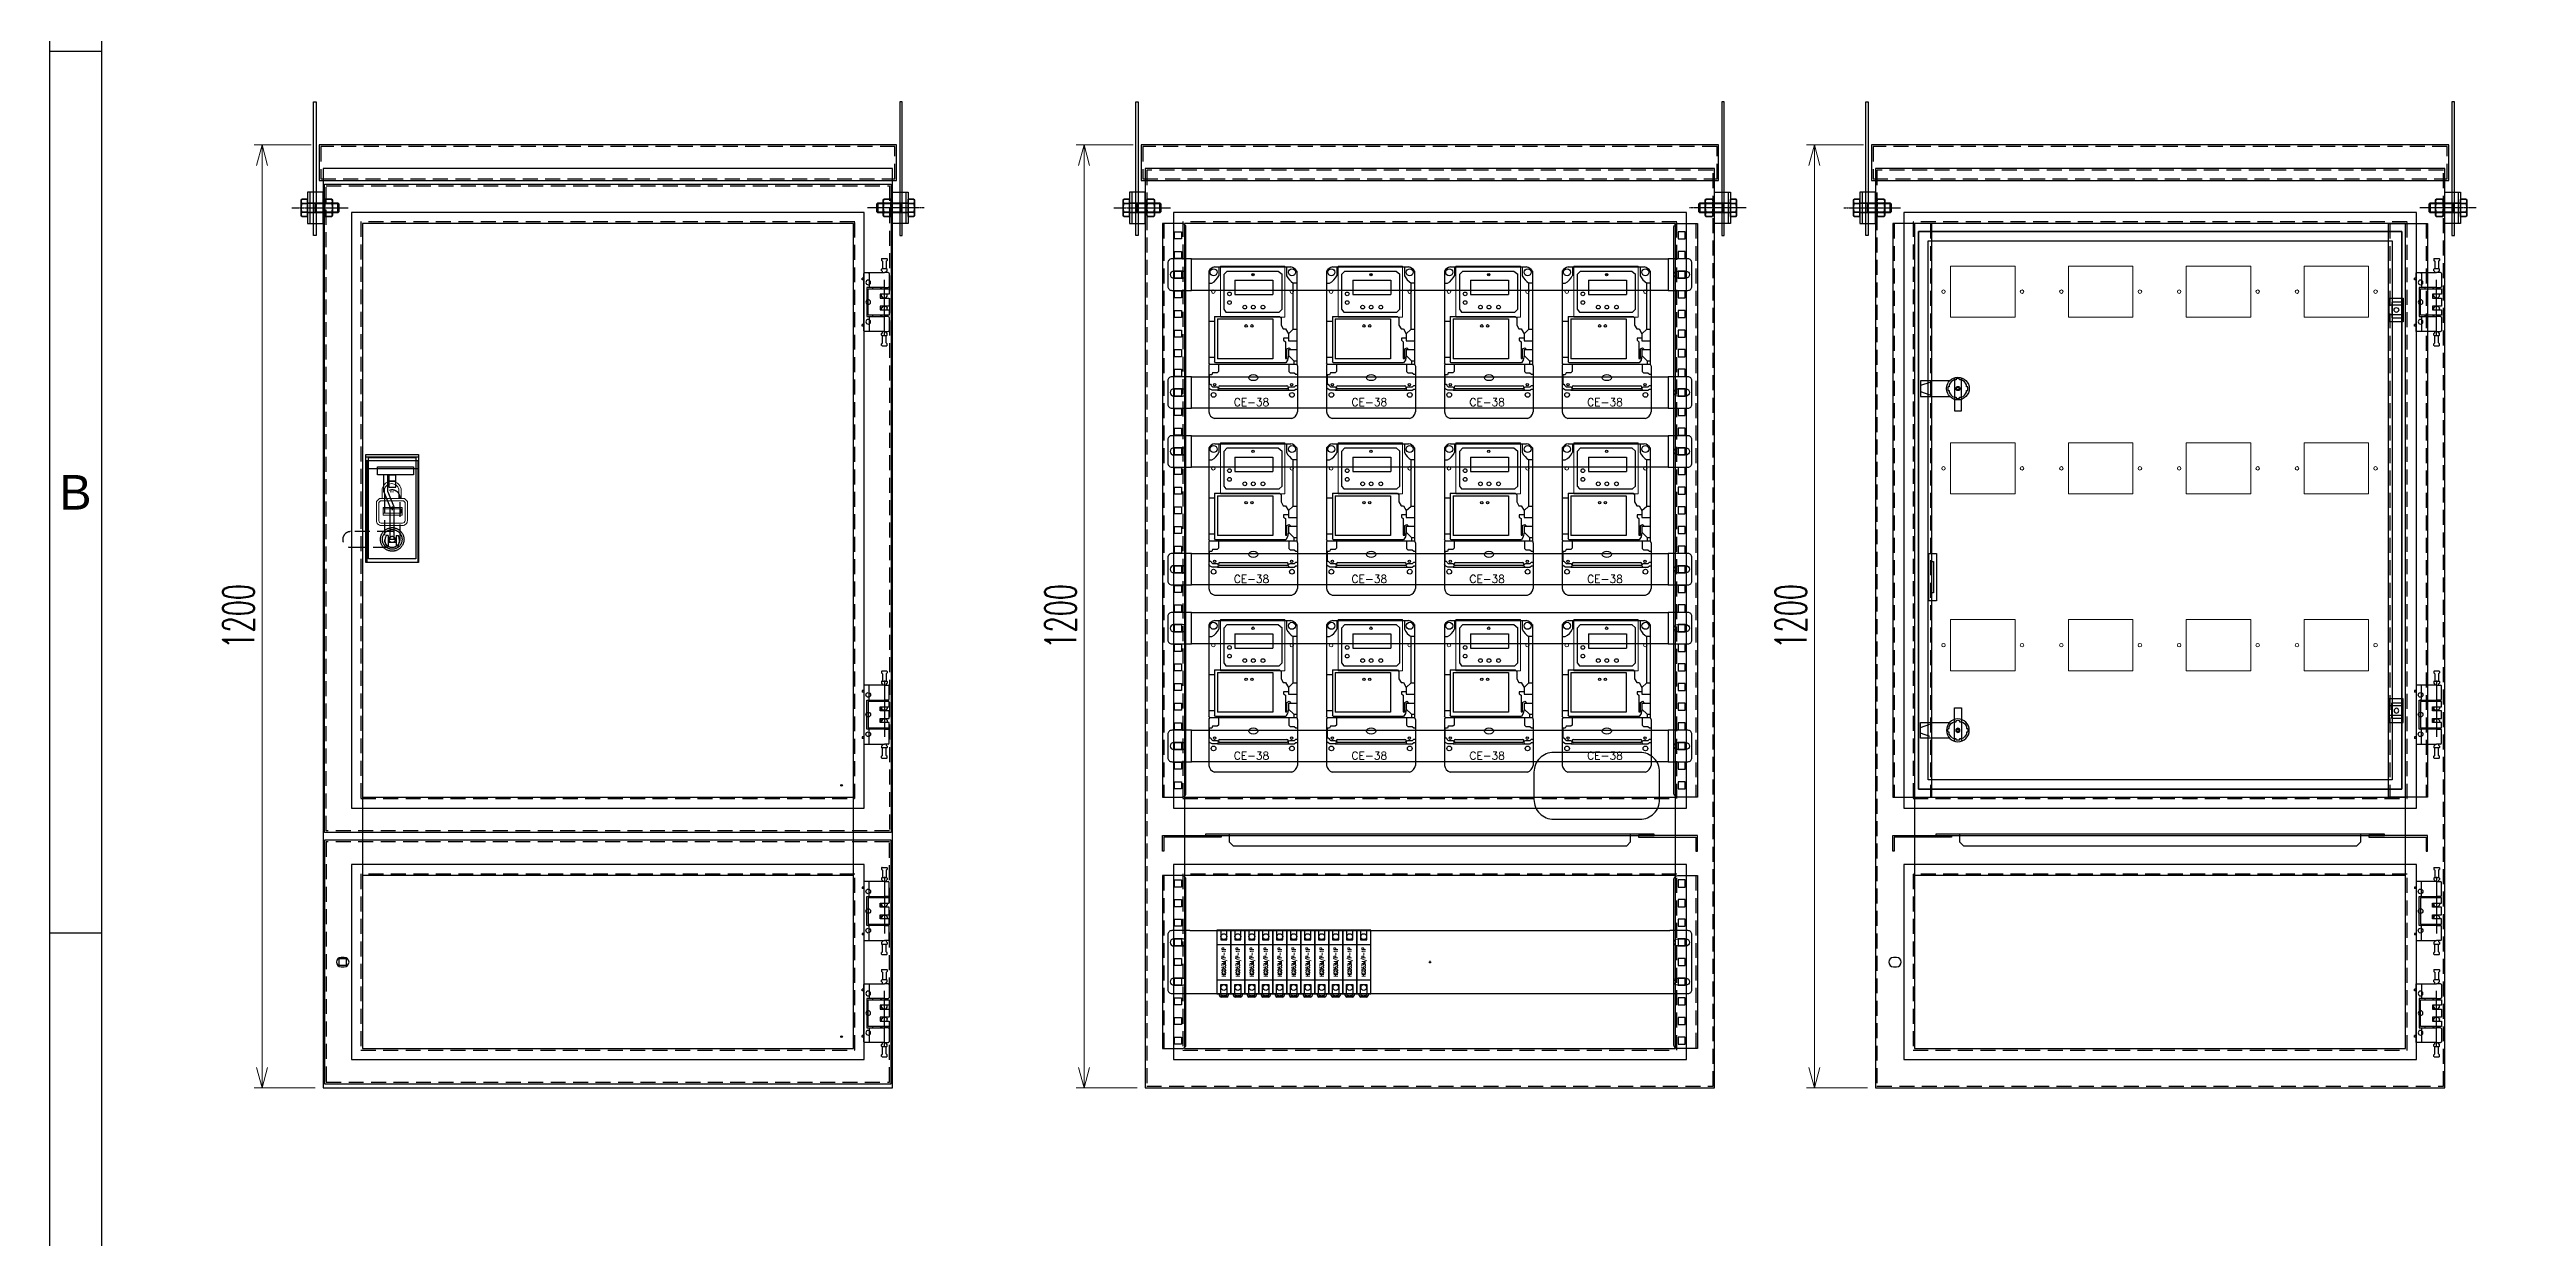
# Model space of a CAD drawing. Header units: millimetres. Extents: x -33730 to 17150, y -76829 to -27437.
# Drawn here: x -7204 to -4051, y -60881 to -59369 of the extents above; entities that cross this region are included whole.
import ezdxf
from ezdxf.enums import TextEntityAlignment as Align

# ---------------------------------------------------------------- set-up
doc = ezdxf.new("R2010")
doc.units = ezdxf.units.MM
doc.header["$LTSCALE"] = 3
for name, pattern in [('ACAD_ISO03W100', [30, 12, -18]), ('ACAD_ISO04W100', [30, 24, -3, 0, -3]), ('AXES2', [1.125, 0.75, -0.125, 0.125, -0.125]), ('HIDDEN', [9.525, 6.35, -3.175])]:
    doc.linetypes.add(name, pattern=pattern)
for name, color, linetype in [('@.HIDDEN', 8, 'HIDDEN'), ('@.TEXT', 7, 'Continuous'), ('@.VISIBLE', 7, 'Continuous'), ('AXE', 80, 'AXES2'), ('centerline', 6, 'ACAD_ISO04W100'), ('dim', 7, 'Continuous'), ('EQUIPMENT', 4, 'Continuous'), ('equipments', 2, 'Continuous')]:
    doc.layers.add(name, color=color, linetype=linetype)
for name, color, linetype, lineweight in [('BORDER', 7, 'Continuous', 15), ('FIN', 8, 'Continuous', 18), ('FORT', 2, 'Continuous', 35), ('Text', 7, 'Continuous', 13)]:
    doc.layers.add(name, color=color, linetype=linetype, lineweight=lineweight)
doc.styles.add('Ann_w01', font='romans.shx', dxfattribs={"width": 0.6, "bigfont": 'chineset.shx'})
doc.styles.add('Arial', font='arial.ttf')
doc.styles.add('BV CHI TIET', font='romans.shx', dxfattribs={"height": 10})
doc.dimstyles.new('Dim 01_SC20', dxfattribs={"dimscale": 20, "dimtxt": 2, "dimasz": 1.3, "dimexe": 0.5, "dimexo": 0.5, "dimgap": 0.5, "dimtad": 1, "dimdec": 1, "dimzin": 12, "dimdsep": 46, "dimtxsty": 'Ann_w01', "dimblk": 'OPEN30', "dimcen": 1.5, "dimclrd": 6, "dimclre": 6, "dimclrt": 3, "dimadec": 1, "dimazin": 3, "dimtm": 1e-09, "dimtfac": 1, "dimtdec": 1, "dimtix": 1, "dimtmove": 0, "dimatfit": 3, "dimldrblk": 'OPEN30', "dimfxl": 1, "dimtolj": 1, "dimlwd": 0, "dimlwe": 0, "dimarcsym": 0})

# ---------------------------------------------------------------- blocks, each defined once
blk = doc.blocks.new('HL011-1 Front')
at = {"layer": 'centerline'}
blk.add_line((20.5, 43.5), (20.5, -43.5), dxfattribs=at)
at = {"layer": 'EQUIPMENT'}
for p, q in [((-5.7, 36.5), (-5.7, -36.5)), ((1.5, 37.5), (-4.7, 37.5)), ((1, 19.5), (1, 36.5)), ((20.5, 37.5), (1.5, 37.5)), ((17, 42), (17, 40)), ((17.5, 42.5), (23.5, 42.5)), ((18, 39), (18, 37.5)), ((20.5, 37.5), (25.5, 37.5)), ((23, 39), (23, 37.5)), ((24, 42), (24, 40)), ((26.5, 19.5), (26.5, 36.5)), ((-7.7, 30.5), (-7.7, 28.5)), ((-5.7, 30.5), (-7.7, 30.5)), ((-5.7, 28.5), (-7.7, 28.5)), ((-1.9, -18.5), (-1.9, 18.5)), ((-1.9, 18.5), (0.4, 18.5)), ((0.4, 18.5), (20.5, 18.5)), ((5.6, 16.8), (5.6, 18.5)), ((15.9, 18.5), (15.9, 16.8)), ((15.9, 10), (15.9, 5)), ((17.5, 16.8), (17, 18.5)), ((17, 10), (17, 7.7)), ((18.4, 5.7), (17.1, 7.4)), ((22.2, 5.5), (18.8, 5.5)), ((25.5, 18.5), (20.5, 18.5)), ((22.6, 5.7), (23.9, 7.4)), ((23.5, 16.8), (24, 18.5)), ((24, 10), (24, 7.7)), ((-7.7, -28.5), (-7.7, -30.5)), ((-5.7, -28.5), (-7.7, -28.5)), ((-5.7, -30.5), (-7.7, -30.5)), ((0.4, -18.5), (-1.9, -18.5)), ((20.5, -18.5), (0.4, -18.5)), ((1, -36.5), (1, -19.5)), ((5.6, -18.5), (5.6, -16.8)), ((15.9, -5), (15.9, -10)), ((15.9, -16.8), (15.9, -18.5)), ((17, -7.7), (17, -10)), ((17.5, -16.8), (17, -18.5)), ((18.4, -5.7), (17.1, -7.4)), ((18.8, -5.5), (22.2, -5.5)), ((20.5, -18.5), (25.5, -18.5)), ((22.6, -5.7), (23.9, -7.4)), ((23.5, -16.8), (24, -18.5)), ((24, -7.7), (24, -10)), ((26.5, -36.5), (26.5, -19.5)), ((-4.7, -37.5), (1.5, -37.5)), ((1.5, -37.5), (20.5, -37.5)), ((17, -40), (17, -42)), ((23.5, -42.5), (17.5, -42.5)), ((18, -37.5), (18, -39)), ((25.5, -37.5), (20.5, -37.5)), ((23, -37.5), (23, -39)), ((24, -40), (24, -42))]:
    blk.add_line(p, q, dxfattribs=at)
at = {"layer": 'EQUIPMENT', "color": 8}
for p, q in [((17, 55), (17, 53)), ((17.5, 55.5), (23.5, 55.5)), ((18, 52), (18, 42.5)), ((23, 52), (23, 42.5)), ((24, 55), (24, 53)), ((17, -55), (17, -53)), ((17.5, -55.5), (23.5, -55.5)), ((18, -52), (18, -42.5)), ((23, -52), (23, -42.5)), ((24, -55), (24, -53))]:
    blk.add_line(p, q, dxfattribs=at)
blk.add_lwpolyline([(26.5, 5), (15.2, 5), (15.2, 10), (26.5, 10), (26.5, 16.8), (-0.2, 16.8), (-0.2, -16.8), (26.5, -16.8), (26.5, -10), (15.2, -10), (15.2, -5), (26.5, -5)], close=True, dxfattribs=at)
for centre in [(0, 25), (0, 0), (0, -25)]:
    blk.add_circle(centre, 3, dxfattribs=at)
at = {"layer": 'EQUIPMENT'}
for centre, radius, start, end in [((-4.7, 36.5), 1, 90, 180), ((17.5, 42), 0.5, 90, 180), ((17.5, 40), 0.5, 180, 270), ((17.5, 39), 0.5, 0, 90), ((23.5, 39), 0.5, 90, 180), ((23.5, 42), 0.5, 0, 90), ((23.5, 40), 0.5, 270, 0), ((25.5, 36.5), 1, 0, 90), ((17.5, 7.7), 0.5, 180, 216.8699), ((18.8, 6), 0.5, 216.8699, 270), ((22.2, 6), 0.5, 270, 323.1301), ((23.5, 7.7), 0.5, 323.1301, 0), ((25.5, 19.5), 1, 270, 0), ((17.5, -7.7), 0.5, 143.1301, 180), ((18.8, -6), 0.5, 90, 143.1301), ((22.2, -6), 0.5, 36.8699, 90), ((23.5, -7.7), 0.5, 0, 36.8699), ((25.5, -19.5), 1, 0, 90), ((-4.7, -36.5), 1, 180, 270), ((17.5, -40), 0.5, 90, 180), ((17.5, -42), 0.5, 180, 270), ((17.5, -39), 0.5, 270, 0), ((23.5, -39), 0.5, 180, 270), ((23.5, -40), 0.5, 0, 90), ((23.5, -42), 0.5, 270, 0), ((25.5, -36.5), 1, 270, 0)]:
    blk.add_arc(centre, radius, start, end, dxfattribs=at)
at = {"layer": 'EQUIPMENT', "color": 8}
for centre, start, end in [((17.5, 55), 90, 180), ((17.5, 53), 180, 270), ((17.5, 52), 0, 90), ((23.5, 52), 90, 180), ((23.5, 55), 0, 90), ((23.5, 53), 270, 0), ((17.5, -53), 90, 180), ((17.5, -55), 180, 270), ((17.5, -52), 270, 0), ((23.5, -52), 180, 270), ((23.5, -53), 0, 90), ((23.5, -55), 270, 0)]:
    blk.add_arc(centre, 0.5, start, end, dxfattribs=at)
at = {"layer": 'EQUIPMENT'}
for centre, start_param, end_param in [((1.5, 36.5), 3.141593, 4.712389), ((0.4, 19.5), 0, 1.570796), ((0.4, -19.5), 1.570796, 3.141593), ((1.5, -36.5), 4.712389, 6.283185)]:
    blk.add_ellipse(centre, major_axis=(0, -1), ratio=0.57735, start_param=start_param, end_param=end_param, dxfattribs=at)
blk = doc.blocks.new('khoa')
at = {"layer": 'BORDER', "color": 0, "linetype": 'Continuous'}
blk.add_lwpolyline([(1124505.4, 153100.2), (1124505.4, 153112.7, 0.787743), (1124481.3, 153112.7), (1124481.3, 153100.2)], format="xyb", dxfattribs=at)
at = {"layer": 'BORDER'}
blk.add_lwpolyline([(1124484.2, 153100.2), (1124484.2, 153112, -0.787743), (1124502.4, 153112), (1124502.4, 153100.2)], format="xyb", dxfattribs=at)
at = {"layer": 'BORDER', "color": 0, "linetype": 'Continuous'}
for points in [[(1124474.1, 153071.9, 0.414214), (1124480.1, 153065.9), (1124507.4, 153065.9, 0.414214), (1124513.4, 153071.9), (1124513.4, 153096.4), (1124509.7, 153100.2), (1124477.8, 153100.2), (1124474.1, 153096.4)], [(1124477.1, 153071.9, 0.414214), (1124480.1, 153068.9), (1124507.4, 153068.9, 0.414214), (1124510.4, 153071.9), (1124510.4, 153095.2), (1124508.4, 153097.2), (1124479.1, 153097.2), (1124477.1, 153095.2)]]:
    blk.add_lwpolyline(points, format="xyb", close=True, dxfattribs=at)
for points in [[(1124482.7, 153088.7), (1124506.8, 153088.7), (1124506.8, 153078.8), (1124482.7, 153078.8), (1124482.7, 153088.7)], [(1124482.7, 153087.2), (1124505.4, 153087.2), (1124505.4, 153081.6), (1124482.7, 153081.6), (1124482.7, 153087.2)], [(1124491.6, 153108.5), (1124493, 153108.5)], [(1124494.4, 153108.5), (1124495.9, 153108.5)]]:
    blk.add_lwpolyline(points, dxfattribs=at)
blk = doc.blocks.new('A$C05342c2d')
at = {"color": 3, "ltscale": 20}
for p, q in [((29.5, 0), (29.5, 137.5)), ((29.5, 137.5), (96.5, 137.5)), ((29.5, 134.5), (96.5, 134.5)), ((29.5, 129.5), (96.5, 129.5)), ((29.5, 129.5), (30.5, 129.5)), ((30.5, 129.5), (30.5, 119.5)), ((95.5, 129.5), (95.5, 119.5)), ((96.5, 137.5), (96.5, 0)), ((30.5, 119.5), (95.5, 119.5)), ((30.5, 119.5), (30.5, 0)), ((44.3, 111.4), (44.3, 121.4)), ((44.3, 121.4), (90.2, 121.4)), ((90.2, 111.4), (44.3, 111.4)), ((52.4, 89.7), (52.4, 111.4)), ((57.4, 89.7), (57.4, 111.4)), ((58.5, 110.8), (58.5, 95.8)), ((67.5, 110.8), (58.5, 110.8)), ((58.5, 103.2), (67.5, 103.2)), ((58.5, 95.8), (67.5, 95.8)), ((66.5, 103.2), (59.5, 103.2)), ((67.5, 95.8), (67.5, 110.8)), ((90.2, 121.4), (90.2, 111.4)), ((95.5, 119.5), (95.5, 0)), ((29.5, 69.8), (29.5, 68.8)), ((52.4, 89.7), (60.6, 69.7)), ((57.4, 89.7), (65.6, 69.7)), ((60.6, 29.7), (60.6, 69.7)), ((65.6, 29.7), (65.6, 69.7)), ((58, 34.2), (55.1, 34.2)), ((58, 34.2), (58, 21.2)), ((68, 34.2), (68, 21.2)), ((68, 34.2), (70.9, 34.2)), ((96.5, 0), (29.5, 0)), ((58, 21.2), (55.1, 21.2)), ((58, 29.7), (68, 29.7)), ((58, 25.7), (68, 25.7)), ((68, 21.2), (70.9, 21.2))]:
    blk.add_line(p, q, dxfattribs=at)
at = {"color": 1}
for p, q in [((60.5, 68.8), (65.5, 68.8)), ((63, 71.3), (63, 66.3))]:
    blk.add_line(p, q, dxfattribs=at)
blk.add_lwpolyline([(33, 133.3), (93, 133.3), (93, 4.3), (33, 4.3)], close=True, dxfattribs=at)
at = {"color": 3, "linetype": 'ACAD_ISO03W100', "ltscale": 20}
for radius in [15, 12.5, 4]:
    blk.add_circle((63, 29.2), radius, dxfattribs=at)
at = {"color": 3, "ltscale": 20}
for centre, start, end in [((70.6, 27.7), 157.2831, 202.7169), ((55.4, 27.7), 337.2831, 22.7169)]:
    blk.add_arc(centre, 16.8, start, end, dxfattribs=at)
at = {"layer": '@.VISIBLE', "linetype": 'HIDDEN'}
for points in [[(73, 29.2), (73, 82.2, 1), (53, 82.2), (53, 29.2, 1)], [(63, 39.2), (10, 39.2, 1), (10, 19.2), (63, 19.2, 1)]]:
    blk.add_lwpolyline(points, format="xyb", close=True, dxfattribs=at)
at = {"color": 3}
blk.add_blockref('khoa', (-1124431.1, -153018.9), dxfattribs=at)
blk = doc.blocks.new('_Open30')
at = {"color": 0, "linetype": 'ByBlock', "lineweight": -2}
for p, q in [((-1, 0.27), (0, 0)), ((0, 0), (-1, -0.27)), ((0, 0), (-1, 0))]:
    blk.add_line(p, q, dxfattribs=at)
blk = doc.blocks.new('*D1550')
at = {"layer": '@.VISIBLE', "color": 6, "lineweight": 0, "transparency": 16777216}
for p, q in [((-6870.8, -59490.9), (-6943.5, -59490.9)), ((-6933.5, -60664.9), (-6933.5, -59516.9)), ((-6865.8, -60690.9), (-6943.5, -60690.9))]:
    blk.add_line(p, q, dxfattribs=at)
at = {"layer": 'Defpoints', "color": 0, "transparency": 16777216}
for p in [(-6933.5, -59490.9), (-6860.8, -59490.9), (-6855.8, -60690.9)]:
    blk.add_point(p, dxfattribs=at)
at = {"layer": '@.VISIBLE', "color": 6, "lineweight": 0, "transparency": 16777216, "xscale": 26, "yscale": 26, "zscale": 26}
for p, rotation in [((-6933.5, -59490.9), 90), ((-6933.5, -60690.9), 270)]:
    blk.add_blockref('_Open30', p, dxfattribs=dict(at, rotation=rotation))
at = {"layer": '@.VISIBLE', "color": 3, "transparency": 16777216, "insert": (-6963.5, -60090.9), "char_height": 40, "attachment_point": 5, "rotation": 90, "style": 'Ann_w01'}
blk.add_mtext('\\A1;1200', dxfattribs=at)
blk = doc.blocks.new('*D1549')
at = {"layer": '@.VISIBLE', "color": 6, "lineweight": 0, "transparency": 16777216}
for p, q in [((-4894.7, -59490.9), (-4967.4, -59490.9)), ((-4957.4, -60664.9), (-4957.4, -59516.9)), ((-4889.7, -60690.9), (-4967.4, -60690.9))]:
    blk.add_line(p, q, dxfattribs=at)
at = {"layer": 'Defpoints', "color": 0, "transparency": 16777216}
for p in [(-4957.4, -59490.9), (-4884.7, -59490.9), (-4879.7, -60690.9)]:
    blk.add_point(p, dxfattribs=at)
at = {"layer": '@.VISIBLE', "color": 6, "lineweight": 0, "transparency": 16777216, "xscale": 26, "yscale": 26, "zscale": 26}
for p, rotation in [((-4957.4, -59490.9), 90), ((-4957.4, -60690.9), 270)]:
    blk.add_blockref('_Open30', p, dxfattribs=dict(at, rotation=rotation))
at = {"layer": '@.VISIBLE', "color": 3, "transparency": 16777216, "insert": (-4987.4, -60090.9), "char_height": 40, "attachment_point": 5, "rotation": 90, "style": 'Ann_w01'}
blk.add_mtext('\\A1;1200', dxfattribs=at)
blk = doc.blocks.new('HL003-2 Front')
at = {"layer": 'EQUIPMENT'}
for p, q in [((6.8, 6), (-9.2, 6)), ((6.8, -15), (6.8, 15)), ((6.8, -6), (-9.2, -6))]:
    blk.add_line(p, q, dxfattribs=at)
blk.add_lwpolyline([(-9.2, 15), (8.8, 15), (8.8, -15), (-9.2, -15)], close=True, dxfattribs=at)
at = {"layer": 'EQUIPMENT', "color": 8}
blk.add_lwpolyline([(6.8, 9.8), (-5.7, 9.8), (-5.7, -9.8), (6.8, -9.8)], dxfattribs=at)
at = {"layer": 'EQUIPMENT'}
blk.add_circle((0, 0), 3, dxfattribs=at)
blk = doc.blocks.new('*D1544')
at = {"layer": '@.VISIBLE', "color": 6, "lineweight": 0, "transparency": 16777216}
for p, q in [((-5824.4, -59490.9), (-5897, -59490.9)), ((-5887, -60664.9), (-5887, -59516.9)), ((-5819.4, -60690.9), (-5897, -60690.9))]:
    blk.add_line(p, q, dxfattribs=at)
at = {"layer": 'Defpoints', "color": 0, "transparency": 16777216}
for p in [(-5887, -59490.9), (-5814.4, -59490.9), (-5809.4, -60690.9)]:
    blk.add_point(p, dxfattribs=at)
at = {"layer": '@.VISIBLE', "color": 6, "lineweight": 0, "transparency": 16777216, "xscale": 26, "yscale": 26, "zscale": 26}
for p, rotation in [((-5887, -59490.9), 90), ((-5887, -60690.9), 270)]:
    blk.add_blockref('_Open30', p, dxfattribs=dict(at, rotation=rotation))
at = {"layer": '@.VISIBLE', "color": 3, "transparency": 16777216, "insert": (-5917, -60090.9), "char_height": 40, "attachment_point": 5, "rotation": 90, "style": 'Ann_w01'}
blk.add_mtext('\\A1;1200', dxfattribs=at)
blk = doc.blocks.new('*U1527')
at = {"layer": '@.VISIBLE', "color": 151}
blk.add_lwpolyline([(-4.5, 4.5), (4.5, 4.5), (4.5, -4.5), (-4.5, -4.5)], close=True, dxfattribs=at)
blk = doc.blocks.new('*U1526')
at = {"layer": '@.VISIBLE', "color": 0, "linetype": 'ByBlock', "lineweight": -2}
for p in [(0, 200), (0, 175), (0, 150), (0, 125), (0, 100), (0, 75), (0, 50), (0, 25), (0, 0)]:
    blk.add_blockref('*U1527', p, dxfattribs=at)
blk = doc.blocks.new('*U1529')
at = {"layer": '@.VISIBLE', "color": 151}
blk.add_lwpolyline([(-4.5, 4.5), (4.5, 4.5), (4.5, -4.5), (-4.5, -4.5)], close=True, dxfattribs=at)
blk = doc.blocks.new('*U1528')
at = {"layer": '@.VISIBLE', "color": 0, "linetype": 'ByBlock', "lineweight": -2}
for p in [(0, 700), (0, 675), (0, 650), (0, 625), (0, 600), (0, 575), (0, 550), (0, 525), (0, 500), (0, 475), (0, 450), (0, 425), (0, 400), (0, 375), (0, 350), (0, 325), (0, 300), (0, 275), (0, 250), (0, 225), (0, 200), (0, 175), (0, 150), (0, 125), (0, 100), (0, 75), (0, 50), (0, 25), (0, 0)]:
    blk.add_blockref('*U1529', p, dxfattribs=at)
blk = doc.blocks.new('*U1531')
at = {"layer": '@.VISIBLE', "color": 151}
blk.add_lwpolyline([(-4.5, 4.5), (4.5, 4.5), (4.5, -4.5), (-4.5, -4.5)], close=True, dxfattribs=at)
blk = doc.blocks.new('*U1530')
at = {"layer": '@.VISIBLE', "color": 0, "linetype": 'ByBlock', "lineweight": -2}
for p in [(0, 700), (0, 675), (0, 650), (0, 625), (0, 600), (0, 575), (0, 550), (0, 525), (0, 500), (0, 475), (0, 450), (0, 425), (0, 400), (0, 375), (0, 350), (0, 325), (0, 300), (0, 275), (0, 250), (0, 225), (0, 200), (0, 175), (0, 150), (0, 125), (0, 100), (0, 75), (0, 50), (0, 25), (0, 0)]:
    blk.add_blockref('*U1531', p, dxfattribs=at)
blk = doc.blocks.new('*U1533')
at = {"layer": '@.VISIBLE', "color": 151}
blk.add_lwpolyline([(-4.5, 4.5), (4.5, 4.5), (4.5, -4.5), (-4.5, -4.5)], close=True, dxfattribs=at)
blk = doc.blocks.new('*U1532')
at = {"layer": '@.VISIBLE', "color": 0, "linetype": 'ByBlock', "lineweight": -2}
for p in [(0, 200), (0, 175), (0, 150), (0, 125), (0, 100), (0, 75), (0, 50), (0, 25), (0, 0)]:
    blk.add_blockref('*U1533', p, dxfattribs=at)
blk = doc.blocks.new('MS406')
at = {"layer": 'EQUIPMENT'}
for points in [[(-10.5, 10), (-47.5, 10), (-47.5, -10), (-10.5, -10)], [(-35.5, 7.8), (-47.5, 3.7)], [(-4.5, 13.8), (-4.5, -28.5), (4.5, -28.5), (4.5, 13.8)], [(-0.8, 2.5), (-0.8, 0.8), (-2.5, 0.8)], [(0.8, 2.5), (0.8, 0.8), (2.5, 0.8)], [(-47.5, -3.7), (-35.5, -7.8)], [(-0.8, -2.5), (-0.8, -0.8), (-2.5, -0.8)], [(0.8, -2.5), (0.8, -0.8), (2.5, -0.8)]]:
    blk.add_lwpolyline(points, dxfattribs=at)
at = {"layer": 'EQUIPMENT', "color": 8}
blk.add_lwpolyline([(-11, 4.8), (-11, 2.2), (-12.5, 2.2, 0.088933), (-12.5, -2.3), (-11, -2.3), (-11, -4.8, 0.189345), (-4.8, -11), (-2.3, -11), (-2.3, -12.5, 0.088933), (2.2, -12.5), (2.2, -11), (4.8, -11, 0.189345), (11, -4.8), (11, -2.3), (12.5, -2.3, 0.088933), (12.5, 2.2), (11, 2.2), (11, 4.8, 0.189345), (4.8, 11), (2.2, 11), (2.2, 12.5, 0.088933), (-2.3, 12.5), (-2.3, 11), (-4.8, 11, 0.189345)], format="xyb", close=True, dxfattribs=at)
at = {"layer": 'EQUIPMENT'}
for radius in [14.5, 2.67]:
    blk.add_circle((0, 0), radius, dxfattribs=at)
blk = doc.blocks.new('H12-040')
at = {"layer": 'AXE'}
blk.add_line((0, 20), (0, -52.1), dxfattribs=at)
at = {"layer": 'FIN'}
for p, q in [((-4.9, -10), (-4.9, -40)), ((5, -10), (5, -40))]:
    blk.add_line(p, q, dxfattribs=at)
at = {"layer": 'FORT'}
for p, q in [((-11, 7.2), (-9.5, 8)), ((-11, 0), (-11, 7.2)), ((-11, 0), (11, 0)), ((9.5, 8), (-9.5, 8)), ((-6, 0), (-6, -38.9)), ((-5.5, 0), (-5.5, 7.2)), ((5.5, 0), (5.5, 7.2)), ((6, 0), (6, -38.9)), ((11, 7.2), (9.5, 8)), ((11, 0), (11, 7.2)), ((6, -10), (-6, -10)), ((6, -38.9), (-6, -38.9)), ((-4.9, -40), (-6, -38.9)), ((5, -40), (-4.9, -40)), ((6, -38.9), (5, -40))]:
    blk.add_line(p, q, dxfattribs=at)
for centre, radius, start, end in [((-8.2, 3.1), 4.86, 55.6159, 124.3841), ((0, -10.2), 18.2, 72.4121, 107.5879), ((8.2, 3.1), 4.86, 55.6159, 124.3841)]:
    blk.add_arc(centre, radius, start, end, dxfattribs=at)
blk = doc.blocks.new('HM12_COTE')
at = {"layer": 'FORT'}
for p, q in [((-11, 9.2), (-9.5, 10)), ((-11, 0.8), (-11, 9.2)), ((-9.5, 0), (-11, 0.8)), ((9.5, 10), (-9.5, 10)), ((-9.5, 0), (9.5, 0)), ((-5.5, 0.8), (-5.5, 9.2)), ((5.5, 0.8), (5.5, 9.2)), ((11, 9.2), (9.5, 10)), ((9.5, 0), (11, 0.8)), ((11, 0.8), (11, 9.2))]:
    blk.add_line(p, q, dxfattribs=at)
for centre, radius, start, end in [((-8.2, 5.1), 4.86, 55.6159, 124.3841), ((-8.2, 4.9), 4.86, 235.6159, 304.3841), ((0, -8.2), 18.2, 72.4121, 107.5879), ((0, 18.2), 18.2, 252.4121, 287.5879), ((8.2, 5.1), 4.86, 55.6159, 124.3841), ((8.2, 4.9), 4.86, 235.6159, 304.3841)]:
    blk.add_arc(centre, radius, start, end, dxfattribs=at)
blk = doc.blocks.new('CE-38 Front')
at = {"layer": 'equipments'}
for p, q in [((-56.5, 4.5), (-56.5, -112.1)), ((-48.8, 9.8), (47.8, 9.8)), ((-43.6, 9.8), (-43.6, -1.4)), ((-33.2, 4.6), (-37.4, 0)), ((-33.2, 4.6), (31.9, 4.6)), ((31.9, 4.6), (36.9, 0.4)), ((36.9, -44.1), (36.9, 0.4)), ((42.6, 9.8), (42.6, -1.4)), ((55.5, 4.5), (55.5, -113.8)), ((-56.5, -10.7), (-52.6, -10.7)), ((-37.4, 0), (-37.4, -44.1)), ((-23.1, -7.2), (25.1, -7.2)), ((-23.1, -7.2), (-23.1, -25.4)), ((-23.1, -25.4), (25.1, -25.4)), ((25.1, -7.2), (25.1, -25.4)), ((55.5, -10.7), (51.1, -10.7)), ((51.1, -69.5), (51.1, -10.7)), ((-49, -59.5), (-56.5, -59.5)), ((-49, -53.1), (33.7, -53.1)), ((-49, -53.1), (-49, -110.7)), ((-45.4, -56.4), (-45.4, -107)), ((-45.4, -56.4), (25, -56.4)), ((-37.4, -44.1), (-34.7, -47.8)), ((-34.7, -47.8), (33.1, -47.8)), ((25, -56.4), (25, -107)), ((33.1, -47.8), (36.9, -44.1)), ((33.7, -53.1), (35.5, -55.2)), ((35.5, -55.2), (35.5, -64.3)), ((35.5, -64.3), (38.4, -69.1)), ((38.4, -69.1), (41.4, -69.1)), ((45, -80.9), (38.7, -80.9)), ((38.7, -80.9), (38.7, -83.6)), ((38.7, -83.6), (41.1, -85.4)), ((41.1, -85.4), (41.1, -106.6)), ((41.4, -69.1), (45, -75.4)), ((43.1, -94.5), (45.7, -93)), ((43.1, -106.6), (43.1, -94.5)), ((45, -75.4), (51.1, -69.5)), ((45, -75.4), (45, -84.2)), ((45, -84.2), (55.5, -84.2)), ((45.7, -93), (47.9, -95.3)), ((51.1, -69.5), (55.5, -69.5)), ((-49, -105.3), (-56.5, -105.3)), ((-55.2, -113.8), (-56.5, -112.1)), ((-55.2, -113.8), (-56.5, -115.3)), ((-56.5, -115.3), (-56.5, -174.7)), ((-55.2, -113.8), (55.5, -113.8)), ((-51.7, -124.9), (-52.7, -127.4)), ((-45.6, -124.9), (-51.7, -124.9)), ((-48, -112.4), (-49, -110.7)), ((41.5, -112.4), (-48, -112.4)), ((-44, -123.3), (-45.6, -124.9)), ((25, -107), (-45.4, -107)), ((-44, -113.8), (-44, -123.3)), ((41.1, -106.6), (43.1, -106.6)), ((43.8, -108.7), (41.5, -112.4)), ((45, -102.9), (43.8, -108.7)), ((45, -95.3), (45, -102.9)), ((45, -95.3), (55.5, -95.3)), ((45, -102.9), (51.6, -109.6)), ((45.4, -113.8), (45.4, -123.5)), ((45.4, -123.5), (47, -125.1)), ((47, -125.1), (52.4, -125.1)), ((51.6, -109.6), (55.5, -109.6)), ((51.6, -109.6), (51.6, -113.8)), ((52.4, -125.1), (54.5, -126.9)), ((55.5, -113.8), (56.5, -116.6)), ((56.5, -116.6), (56.5, -174.7)), ((-54.6, -145.9), (-56.5, -144.1)), ((-52.7, -127.4), (-55.8, -127.4)), ((-55.8, -127.4), (-55.8, -139.6)), ((-55.8, -139.6), (-54.3, -139.6)), ((-52.3, -147.2), (-54.6, -145.9)), ((-45.5, -147.2), (-52.3, -147.2)), ((-45.5, -143.2), (-51.2, -143.2)), ((-45.5, -147.2), (46.3, -147.2)), ((46.3, -147.2), (52.3, -147.2)), ((52.4, -143.2), (46.6, -143.2)), ((52.3, -147.2), (54.5, -145.7)), ((54, -141.5), (52.4, -143.2)), ((56.5, -141.5), (54, -141.5)), ((54.5, -126.9), (56.5, -126.9)), ((54.5, -145.7), (56.4, -145.6)), ((49.2, -183.2), (-49.2, -183.2))]:
    blk.add_line(p, q, dxfattribs=at)
for points in [[(-42.3, -141.6), (43, -141.6)], [(43, -145.4), (-42.3, -145.4)]]:
    blk.add_lwpolyline(points, dxfattribs=at)
for centre, radius in [((-50.4, 3), 4.45), ((0, 0), 1.5), ((49.4, 3), 4.45), ((-30.2, -24.5), 2.36), ((-30.2, -35.6), 2.36), ((-10.6, -41.3), 2.36), ((0.2, -41.3), 2.36), ((12.5, -41.3), 2.36), ((-8.9, -65.2), 1.52), ((-1.6, -65.2), 1.52), ((-50.4, -153.1), 3), ((-49, -140), 1.5), ((49.4, -153.1), 3), ((49, -140), 1.5)]:
    blk.add_circle(centre, radius, dxfattribs=at)
for centre, radius, start, end in [((-46, -2.6), 12.7, 103.0793, 146.2096), ((45, -2.6), 12.7, 33.7904, 76.9207), ((-60.7, 6.1), 18.6, 295.6307, 336.3048), ((61.6, 7.4), 20.9, 204.8438, 239.76), ((-40.4, -130.4), 16.7, 213.451, 229.8612), ((-46, -145.2), 2.08, 283.1695, 75.2893), ((-42.3, -143.5), 1.93, 90, 270), ((43, -143.5), 1.93, 270, 90), ((46.6, -145.2), 2, 90, 270), ((-46.2, -173.2), 10.4, 188.2937, 252.8787), ((46.2, -173.2), 10.4, 287.1213, 351.7063)]:
    blk.add_arc(centre, radius, start, end, dxfattribs=at)
blk.add_ellipse((0.2, -131), major_axis=(5.85, 0), ratio=0.67411, dxfattribs=at)
at = {"layer": 'Text', "insert": (-24.8, -157.3), "char_height": 10, "attachment_point": 1, "style": 'BV CHI TIET'}
blk.add_mtext_dynamic_manual_height_columns('CE-38', width=55.474, gutter_width=50, heights=[0], dxfattribs=at)
blk = doc.blocks.new('A$C77b30689')
at = {"color": 6, "linetype": 'Continuous', "lineweight": 0}
blk.add_lwpolyline([(93.2, 65), (11.2, 65), (11.2, 0), (93.2, 0)], close=True, dxfattribs=at)
at = {"color": 6, "lineweight": 0}
for centre in [(2.2, 32.5), (102.2, 32.5)]:
    blk.add_circle(centre, 2.25, dxfattribs=at)
blk = doc.blocks.new('Oval 20x9')
at = {"layer": '@.VISIBLE', "color": 2}
blk.add_lwpolyline([(-5.5, -4.5), (5.5, -4.5, 0.414214), (10, 0), (10, 0, 0.414214), (5.5, 4.5), (-5.5, 4.5, 0.414214), (-10, 0), (-10, 0, 0.414214)], format="xyb", close=True, dxfattribs=at)
blk = doc.blocks.new('*U85')
at = {"layer": '@.VISIBLE'}
for points in [[(30, 20), (5, 20, 0.414214), (0, 15), (0, -15, 0.414214), (5, -20), (30, -20)], [(637, -20), (662, -20, 0.414214), (667, -15), (667, 15, 0.414214), (662, 20), (637, 20)]]:
    blk.add_lwpolyline(points, format="xyb", dxfattribs=at)
blk.add_lwpolyline([(30, 20), (637, 20), (637, -20), (30, -20)], close=True, dxfattribs=at)
blk.add_blockref('Oval 20x9', (13, 0), dxfattribs=at)
blk.add_blockref('Oval 20x9', (13, 0), dxfattribs=at)
at = {"layer": '@.VISIBLE', "xscale": -1}
blk.add_blockref('Oval 20x9', (654, 0), dxfattribs=at)
blk.add_blockref('Oval 20x9', (654, 0), dxfattribs=at)
blk = doc.blocks.new('*U89')
at = {"layer": '@.HIDDEN', "linetype": 'HIDDEN'}
for p, q in [((333.5, 1.5), (333.5, -1.5)), ((332, 0), (335, 0))]:
    blk.add_line(p, q, dxfattribs=at)
at = {"layer": '@.VISIBLE'}
for p, q in [((28, 40), (639, 40)), ((28, -40), (639, -40))]:
    blk.add_line(p, q, dxfattribs=at)
for points in [[(28, 40), (5, 40, 0.414214), (0, 35), (0, -35, 0.414214), (5, -40), (28, -40)], [(639, -40), (662, -40, 0.414214), (667, -35), (667, 35, 0.414214), (662, 40), (639, 40)]]:
    blk.add_lwpolyline(points, format="xyb", dxfattribs=at)
for p in [(13, 25), (13, -25)]:
    blk.add_blockref('Oval 20x9', p, dxfattribs=at)
at = {"layer": '@.VISIBLE', "xscale": -1}
for p in [(654, 25), (654, -25)]:
    blk.add_blockref('Oval 20x9', p, dxfattribs=at)
blk = doc.blocks.new('HGD63-F')
at = {"color": 2}
for p, q in [((2.1, 63), (19.9, 63)), ((2.1, 18), (19.9, 18)), ((5.4, -2), (5.4, 0)), ((16.6, 0), (16.6, -2)), ((7.3, -0.1), (7.3, -2)), ((7.3, -2), (10, -2)), ((14.6, -4), (7.4, -4)), ((12, -2), (14.7, -2)), ((14.7, -2), (14.7, -0.1))]:
    blk.add_line(p, q, dxfattribs=at)
blk.add_lwpolyline([(2.1, 81), (2.1, 0), (19.9, 0), (19.9, 81)], close=True, dxfattribs=at)
at = {"color": 1}
for points in [[(7, 81), (7, 69), (15, 69), (15, 81)], [(7, 0), (7, 12), (15, 12), (15, 0)]]:
    blk.add_lwpolyline(points, dxfattribs=at)
at = {"color": 2}
for centre in [(11, 72.9), (11, 8.1)]:
    blk.add_circle(centre, 3.7, dxfattribs=at)
for centre, radius, start, end in [((7.4, -2), 2, 180, 270), ((11, -0.9), 1.5, 227.1666, 312.8334), ((14.6, -2), 2, 270, 0)]:
    blk.add_arc(centre, radius, start, end, dxfattribs=at)
at = {"color": 151, "style": 'Ann_w01', "width": 0.6}
blk.add_text('HGD63M/P-1P', height=5, rotation=90, dxfattribs=at).set_placement((11, 40.5), align=Align.MIDDLE_CENTER)
blk = doc.blocks.new('*U100')
at = {"layer": '@.VISIBLE', "color": 4}
blk.add_lwpolyline([(0, 0), (615, 0), (615, 710), (0, 710)], close=True, dxfattribs=at)
blk = doc.blocks.new('KHUNG BAN VE (Made by Tung)')
at = {"layer": '@.VISIBLE', "color": 8}
for p, q in [((3, 156), (0, 156)), ((3, 105), (0, 105))]:
    blk.add_line(p, q, dxfattribs=at)
for points in [[(0, 0), (297, 0), (297, 210), (0, 210)], [(3, 3), (294, 3), (294, 207), (3, 207)]]:
    blk.add_lwpolyline(points, close=True, dxfattribs=at)
at = {"layer": '@.TEXT', "color": 1, "style": 'Arial'}
blk.add_text('B', height=2, dxfattribs=at).set_placement((1.5, 130.5), align=Align.MIDDLE_CENTER)
for tag, height, p in [('DESIGNER_NAME', 2, (38, 15.5)), ('PROJECT_CODE', 2, (258.5, 15.5)), ('SCALE', 2, (289, 15.5)), ('APPROVED_NAME', 2, (38, 10.5)), ('CUSTOMER_NAME', 2, (258.5, 10.5)), ('PAGE', 2, (289, 10.5)), ('DRAWING_NAME', 4, (173, 8)), ('TOTAL', 2, (289, 5.5))]:
    blk.add_attdef(tag, text='', height=height, dxfattribs=at).set_placement(p, align=Align.MIDDLE_CENTER)

msp = doc.modelspace()

# ---------------------------------------------------------------- linework, layer by layer
at = {"layer": '@.VISIBLE'}
for p, q in [((-6872.82, -59550.91), (-6872.82, -59590.91)), ((-6113.82, -59550.91), (-6113.82, -59590.91)), ((-5826.37, -59550.91), (-5826.37, -59590.91)), ((-5067.37, -59550.91), (-5067.37, -59590.91)), ((-4896.75, -59550.91), (-4896.75, -59590.91)), ((-4137.75, -59550.91), (-4137.75, -59590.91))]:
    msp.add_line(p, q, dxfattribs=at)
at = {"layer": '@.VISIBLE', "color": 151, "linetype": 'HIDDEN'}
for p, q in [((-5785.37, -59590.91), (-5785.37, -60320.91)), ((-5108.37, -59590.91), (-5108.37, -60320.91)), ((-5785.37, -60420.91), (-5785.37, -60640.91)), ((-5108.37, -60420.91), (-5108.37, -60640.91))]:
    msp.add_line(p, q, dxfattribs=at)
at = {"layer": '@.VISIBLE', "color": 2, "linetype": 'HIDDEN'}
for p, q in [((-4855.75, -59590.91), (-4855.75, -60320.91)), ((-4809.75, -59590.91), (-4809.75, -60320.91)), ((-4224.75, -59590.91), (-4224.75, -60320.91)), ((-4178.75, -59590.91), (-4178.75, -60320.91))]:
    msp.add_line(p, q, dxfattribs=at)
at = {"layer": '@.VISIBLE', "color": 3}
for points in [[(-6864.82, -59605.91), (-6867.82, -59605.91), (-6867.82, -59435.91), (-6864.82, -59435.91)], [(-6121.82, -59605.91), (-6118.82, -59605.91), (-6118.82, -59435.91), (-6121.82, -59435.91)], [(-5818.37, -59605.91), (-5821.37, -59605.91), (-5821.37, -59435.91), (-5818.37, -59435.91)], [(-5075.37, -59605.91), (-5072.37, -59605.91), (-5072.37, -59435.91), (-5075.37, -59435.91)], [(-4888.75, -59605.91), (-4891.75, -59605.91), (-4891.75, -59435.91), (-4888.75, -59435.91)], [(-4145.75, -59605.91), (-4142.75, -59605.91), (-4142.75, -59435.91), (-4145.75, -59435.91)], [(-5732.37, -60369.91), (-5161.37, -60369.91), (-5161.37, -60367.91), (-5732.37, -60367.91)], [(-4802.75, -60369.91), (-4231.75, -60369.91), (-4231.75, -60367.91), (-4802.75, -60367.91)]]:
    msp.add_lwpolyline(points, close=True, dxfattribs=at)
at = {"layer": '@.VISIBLE', "color": 1}
for points in [[(-6860.82, -59535.91), (-6125.82, -59535.91), (-6125.82, -59490.91), (-6860.82, -59490.91)], [(-5814.37, -59535.91), (-5079.37, -59535.91), (-5079.37, -59490.91), (-5814.37, -59490.91)], [(-4884.75, -59535.91), (-4149.75, -59535.91), (-4149.75, -59490.91), (-4884.75, -59490.91)], [(-4807.75, -60020.91), (-4805.75, -60020.91), (-4805.75, -60060.91), (-4807.75, -60060.91)]]:
    msp.add_lwpolyline(points, close=True, dxfattribs=at)
at = {"layer": '@.VISIBLE', "color": 1, "linetype": 'HIDDEN'}
for points in [[(-6858.82, -59533.91), (-6127.82, -59533.91), (-6127.82, -59492.91), (-6858.82, -59492.91)], [(-5812.37, -59533.91), (-5081.37, -59533.91), (-5081.37, -59492.91), (-5812.37, -59492.91)], [(-4882.75, -59533.91), (-4151.75, -59533.91), (-4151.75, -59492.91), (-4882.75, -59492.91)]]:
    msp.add_lwpolyline(points, close=True, dxfattribs=at)
at = {"layer": '@.VISIBLE'}
for points in [[(-6855.82, -60690.91), (-6130.82, -60690.91), (-6130.82, -59520.91), (-6855.82, -59520.91)], [(-5809.37, -60690.91), (-5084.37, -60690.91), (-5084.37, -59520.91), (-5809.37, -59520.91)], [(-4879.75, -60690.91), (-4154.75, -60690.91), (-4154.75, -59520.91), (-4879.75, -59520.91)], [(-6855.82, -59550.91), (-6875.82, -59550.91), (-6875.82, -59590.91), (-6855.82, -59590.91)], [(-6130.82, -59550.91), (-6110.82, -59550.91), (-6110.82, -59590.91), (-6130.82, -59590.91)], [(-5809.37, -59550.91), (-5829.37, -59550.91), (-5829.37, -59590.91), (-5809.37, -59590.91)], [(-5084.37, -59550.91), (-5064.37, -59550.91), (-5064.37, -59590.91), (-5084.37, -59590.91)], [(-4879.75, -59550.91), (-4899.75, -59550.91), (-4899.75, -59590.91), (-4879.75, -59590.91)], [(-4154.75, -59550.91), (-4134.75, -59550.91), (-4134.75, -59590.91), (-4154.75, -59590.91)], [(-6166.82, -60334.91), (-6166.82, -59576.91), (-6819.82, -59576.91), (-6819.82, -60334.91)], [(-6180.82, -60320.91), (-6180.82, -59590.91), (-6805.82, -59590.91), (-6805.82, -60320.91)], [(-5120.37, -60334.91), (-5120.37, -59576.91), (-5773.37, -59576.91), (-5773.37, -60334.91)], [(-5134.37, -60320.91), (-5134.37, -59590.91), (-5759.37, -59590.91), (-5759.37, -60320.91)], [(-4190.75, -60334.91), (-4190.75, -59576.91), (-4843.75, -59576.91), (-4843.75, -60334.91)], [(-4204.75, -60320.91), (-4204.75, -59590.91), (-4829.75, -59590.91), (-4829.75, -60320.91)], [(-6819.82, -60406.91), (-6819.82, -60654.91), (-6166.82, -60654.91), (-6166.82, -60406.91)], [(-5773.37, -60406.91), (-5773.37, -60654.91), (-5120.37, -60654.91), (-5120.37, -60406.91)], [(-4843.75, -60406.91), (-4843.75, -60654.91), (-4190.75, -60654.91), (-4190.75, -60406.91)], [(-6805.82, -60420.91), (-6805.82, -60640.91), (-6180.82, -60640.91), (-6180.82, -60420.91)], [(-5759.37, -60420.91), (-5759.37, -60640.91), (-5134.37, -60640.91), (-5134.37, -60420.91)], [(-4829.75, -60420.91), (-4829.75, -60640.91), (-4204.75, -60640.91), (-4204.75, -60420.91)], [(-6835.32, -60526.41), (-6826.32, -60526.41), (-6826.32, -60535.41), (-6835.32, -60535.41)]]:
    msp.add_lwpolyline(points, close=True, dxfattribs=at)
at = {"layer": '@.VISIBLE', "linetype": 'HIDDEN'}
for points in [[(-5807.37, -60688.91), (-5086.37, -60688.91), (-5086.37, -59522.91), (-5807.37, -59522.91)], [(-4877.75, -60688.91), (-4156.75, -60688.91), (-4156.75, -59522.91), (-4877.75, -59522.91)], [(-6178.82, -60322.91), (-6178.82, -59588.91), (-6807.82, -59588.91), (-6807.82, -60322.91)], [(-5132.37, -60322.91), (-5132.37, -59588.91), (-5761.37, -59588.91), (-5761.37, -60322.91)], [(-4202.75, -60322.91), (-4202.75, -59588.91), (-4831.75, -59588.91), (-4831.75, -60322.91)], [(-6807.82, -60418.91), (-6807.82, -60642.91), (-6178.82, -60642.91), (-6178.82, -60418.91)], [(-5761.37, -60418.91), (-5761.37, -60642.91), (-5132.37, -60642.91), (-5132.37, -60418.91)], [(-4831.75, -60418.91), (-4831.75, -60642.91), (-4202.75, -60642.91), (-4202.75, -60418.91)]]:
    msp.add_lwpolyline(points, close=True, dxfattribs=at)
at = {"layer": '@.VISIBLE', "color": 4}
for points in [[(-6853.82, -59540.91), (-6132.82, -59540.91), (-6132.82, -60365.91), (-6853.82, -60365.91)], [(-4824.75, -59600.91), (-4209.75, -59600.91), (-4209.75, -60310.91), (-4824.75, -60310.91)], [(-4812.75, -59612.91), (-4221.75, -59612.91), (-4221.75, -60298.91), (-4812.75, -60298.91)], [(-4811.75, -60010.91), (-4801.75, -60010.91), (-4801.75, -60070.91), (-4811.75, -60070.91)], [(-6853.82, -60685.91), (-6132.82, -60685.91), (-6132.82, -60375.91), (-6853.82, -60375.91)]]:
    msp.add_lwpolyline(points, close=True, dxfattribs=at)
at = {"layer": '@.VISIBLE', "color": 4, "linetype": 'HIDDEN'}
for points in [[(-6851.82, -59542.91), (-6134.82, -59542.91), (-6134.82, -60363.91), (-6851.82, -60363.91)], [(-6851.82, -60683.91), (-6134.82, -60683.91), (-6134.82, -60377.91), (-6851.82, -60377.91)]]:
    msp.add_lwpolyline(points, close=True, dxfattribs=at)
at = {"layer": '@.VISIBLE', "color": 151}
for points in [[(-5762.37, -59590.91), (-5787.37, -59590.91), (-5787.37, -60320.91), (-5762.37, -60320.91, 0.4142136), (-5757.37, -60315.91), (-5757.37, -59595.91, 0.4142136)], [(-5131.37, -59590.91), (-5106.37, -59590.91), (-5106.37, -60320.91), (-5131.37, -60320.91, -0.4142136), (-5136.37, -60315.91), (-5136.37, -59595.91, -0.4142136)], [(-5762.37, -60420.91), (-5787.37, -60420.91), (-5787.37, -60640.91), (-5762.37, -60640.91, 0.4142136), (-5757.37, -60635.91), (-5757.37, -60425.91, 0.4142136)], [(-5131.37, -60420.91), (-5106.37, -60420.91), (-5106.37, -60640.91), (-5131.37, -60640.91, -0.4142136), (-5136.37, -60635.91), (-5136.37, -60425.91, -0.4142136)]]:
    msp.add_lwpolyline(points, format="xyb", close=True, dxfattribs=at)
at = {"layer": '@.VISIBLE', "color": 2}
for points in [[(-4807.75, -59590.91), (-4857.75, -59590.91), (-4857.75, -60320.91), (-4807.75, -60320.91)], [(-4226.75, -59590.91), (-4176.75, -59590.91), (-4176.75, -60320.91), (-4226.75, -60320.91)]]:
    msp.add_lwpolyline(points, close=True, dxfattribs=at)
msp.add_lwpolyline([(-5179.37, -60264.09), (-5289.37, -60264.09, 0.4142136), (-5314.37, -60289.09), (-5314.37, -60324.09, 0.4142136), (-5289.37, -60349.09), (-5179.37, -60349.09, 0.4142136), (-5154.37, -60324.09), (-5154.37, -60289.09, 0.4142136)], format="xyb", close=True, dxfattribs=at)
at = {"layer": '@.VISIBLE'}
for points in [[(-6805.82, -60320.91), (-6805.82, -60420.91)], [(-6180.82, -60420.91), (-6180.82, -60320.91)], [(-5759.37, -60320.91), (-5759.37, -60420.91)], [(-5134.37, -60420.91), (-5134.37, -60320.91)], [(-4829.75, -60320.91), (-4829.75, -60420.91)], [(-4204.75, -60420.91), (-4204.75, -60320.91)]]:
    msp.add_lwpolyline(points, dxfattribs=at)
at = {"layer": '@.VISIBLE', "color": 6}
for points in [[(-5787.37, -60389.91), (-5787.37, -60369.91), (-5712.37, -60369.91), (-5712.37, -60371.91), (-5785.37, -60371.91), (-5785.37, -60389.91)], [(-5106.37, -60389.91), (-5106.37, -60369.91), (-5181.37, -60369.91), (-5181.37, -60371.91), (-5108.37, -60371.91), (-5108.37, -60389.91)], [(-4857.75, -60389.91), (-4857.75, -60369.91), (-4782.75, -60369.91), (-4782.75, -60371.91), (-4855.75, -60371.91), (-4855.75, -60389.91)], [(-4176.75, -60389.91), (-4176.75, -60369.91), (-4251.75, -60369.91), (-4251.75, -60371.91), (-4178.75, -60371.91), (-4178.75, -60389.91)]]:
    msp.add_lwpolyline(points, close=True, dxfattribs=at)
at = {"layer": '@.VISIBLE', "color": 3}
for points in [[(-5702.37, -60367.91), (-5702.37, -60377.91), (-5697.37, -60382.91), (-5196.37, -60382.91), (-5191.37, -60377.91), (-5191.37, -60367.91)], [(-4772.75, -60367.91), (-4772.75, -60377.91), (-4767.75, -60382.91), (-4266.75, -60382.91), (-4261.75, -60377.91), (-4261.75, -60367.91)]]:
    msp.add_lwpolyline(points, dxfattribs=at)
at = {"layer": '@.VISIBLE', "color": 4}
for points in [[(-6832.82, -60536.91), (-6828.82, -60536.91, 1), (-6828.82, -60524.91), (-6832.82, -60524.91, 1)], [(-4856.75, -60536.91), (-4852.75, -60536.91, 1), (-4852.75, -60524.91), (-4856.75, -60524.91, 1)]]:
    msp.add_lwpolyline(points, format="xyb", close=True, dxfattribs=at)
at = {"layer": '@.VISIBLE'}
for centre in [(-5671.87, -59655.91), (-5521.87, -59655.91), (-5371.87, -59655.91), (-5221.87, -59655.91), (-6195.82, -60305.91), (-6195.82, -60625.91)]:
    msp.add_circle(centre, 1, dxfattribs=at)

# ---------------------------------------------------------------- block references
at = {"xscale": -1, "rotation": 90}
for name, p in [('H12-040', (-6875.82, -59570.91)), ('HM12_COTE', (-6843.82, -59570.8)), ('H12-040', (-5829.37, -59570.91)), ('HM12_COTE', (-5797.37, -59570.8)), ('H12-040', (-4899.75, -59570.91)), ('HM12_COTE', (-4867.75, -59570.8))]:
    msp.add_blockref(name, p, dxfattribs=at)
at = {"rotation": 270}
for name, p in [('H12-040', (-6110.82, -59570.91)), ('HM12_COTE', (-6142.82, -59570.8)), ('H12-040', (-5064.37, -59570.91)), ('HM12_COTE', (-5096.37, -59570.8)), ('H12-040', (-4134.75, -59570.91)), ('HM12_COTE', (-4166.75, -59570.8))]:
    msp.add_blockref(name, p, dxfattribs=at)
at = {"color": 3}
for p in [(-5724.83, -59710), (-5574.83, -59710), (-5424.83, -59710), (-5274.83, -59710), (-4795.21, -59710), (-4645.21, -59710), (-4495.21, -59710), (-4345.21, -59710), (-5724.83, -59935), (-5574.83, -59935), (-5424.83, -59935), (-5274.83, -59935), (-4795.21, -59935), (-4645.21, -59935), (-4495.21, -59935), (-4345.21, -59935), (-5724.83, -60160), (-5574.83, -60160), (-5424.83, -60160), (-5274.83, -60160), (-4795.21, -60160), (-4645.21, -60160), (-4495.21, -60160), (-4345.21, -60160)]:
    msp.add_blockref('A$C77b30689', p, dxfattribs=at)
at = {"layer": '@.VISIBLE', "xscale": 22, "yscale": 22, "zscale": 22}
msp.add_blockref('KHUNG BAN VE (Made by Tung)', (-7204.05, -62803.99), dxfattribs=at)
at = {"layer": '@.VISIBLE'}
for name, p in [('*U1528', (-5767.37, -60305.91)), ('*U100', (-4824.75, -60310.91)), ('*U85', (-5780.37, -59655.91)), ('*U85', (-5780.37, -59805.91)), ('*U85', (-5780.37, -59880.91)), ('A$C05342c2d', (-6830.82, -60022.16)), ('*U85', (-5780.37, -60030.91)), ('*U85', (-5780.37, -60105.91)), ('*U85', (-5780.37, -60255.91)), ('*U1526', (-5767.37, -60630.91)), ('*U89', (-5780.37, -60530.91)), ('HGD63-F', (-5720.15, -60571.41)), ('HGD63-F', (-5702.35, -60571.41)), ('HGD63-F', (-5684.55, -60571.41)), ('HGD63-F', (-5666.75, -60571.41)), ('HGD63-F', (-5648.95, -60571.41)), ('HGD63-F', (-5631.15, -60571.41)), ('HGD63-F', (-5613.35, -60571.41)), ('HGD63-F', (-5595.55, -60571.41)), ('HGD63-F', (-5577.75, -60571.41)), ('HGD63-F', (-5559.95, -60571.41)), ('HGD63-F', (-5542.15, -60571.41))]:
    msp.add_blockref(name, p, dxfattribs=at)
at = {"layer": '@.VISIBLE', "xscale": -1}
for name, p in [('*U1530', (-5126.37, -60305.91)), ('*U1532', (-5126.37, -60630.91))]:
    msp.add_blockref(name, p, dxfattribs=at)
at = {"layer": 'dim'}
for p in [(-5671.87, -59655.91), (-5521.87, -59655.91), (-5371.87, -59655.91), (-5221.87, -59655.91), (-5671.87, -59880.91), (-5521.87, -59880.91), (-5371.87, -59880.91), (-5221.87, -59880.91), (-5671.87, -60105.91), (-5521.87, -60105.91), (-5371.87, -60105.91), (-5221.87, -60105.91)]:
    msp.add_blockref('CE-38 Front', p, dxfattribs=at)
at = {"layer": 'EQUIPMENT'}
msp.add_blockref('MS406', (-4774.75, -59800.91), dxfattribs=at)
at = {"layer": 'EQUIPMENT', "xscale": -1, "rotation": 180}
msp.add_blockref('MS406', (-4774.75, -60235.91), dxfattribs=at)
at = {"layer": 'equipments', "xscale": -1, "rotation": 180}
for name, p in [('HL011-1 Front', (-6161.82, -59690.91)), ('HL011-1 Front', (-4185.75, -59690.91)), ('HL003-2 Front', (-4216.55, -60210.91)), ('HL011-1 Front', (-6161.82, -60595.91)), ('HL011-1 Front', (-4185.75, -60595.91))]:
    msp.add_blockref(name, p, dxfattribs=at)
at = {"layer": 'equipments'}
for name, p in [('HL003-2 Front', (-4216.55, -59700.91)), ('HL011-1 Front', (-6161.82, -60215.91)), ('HL011-1 Front', (-4185.75, -60215.91)), ('HL011-1 Front', (-6161.82, -60465.91)), ('HL011-1 Front', (-4185.75, -60465.91))]:
    msp.add_blockref(name, p, dxfattribs=at)

# ---------------------------------------------------------------- dimensions: what is measured, and where the dimension line sits
at = {"layer": '@.VISIBLE'}
for base, p1, p2, picture, middle in [((-6933.47, -59490.91), (-6855.82, -60690.91), (-6860.82, -59490.91), '*D1550', (-6963.47, -60090.91)), ((-5887.02, -59490.91), (-5809.37, -60690.91), (-5814.37, -59490.91), '*D1544', (-5917.02, -60090.91)), ((-4957.4, -59490.91), (-4879.75, -60690.91), (-4884.75, -59490.91), '*D1549', (-4987.4, -60090.91))]:
    dim = msp.add_linear_dim(base=base, p1=p1, p2=p2, angle=90, dimstyle='Dim 01_SC20', dxfattribs=at)
    dim.commit()
    dim.dimension.update_dxf_attribs({"geometry": picture, "text_midpoint": middle})

doc.saveas('drawing.dxf')
